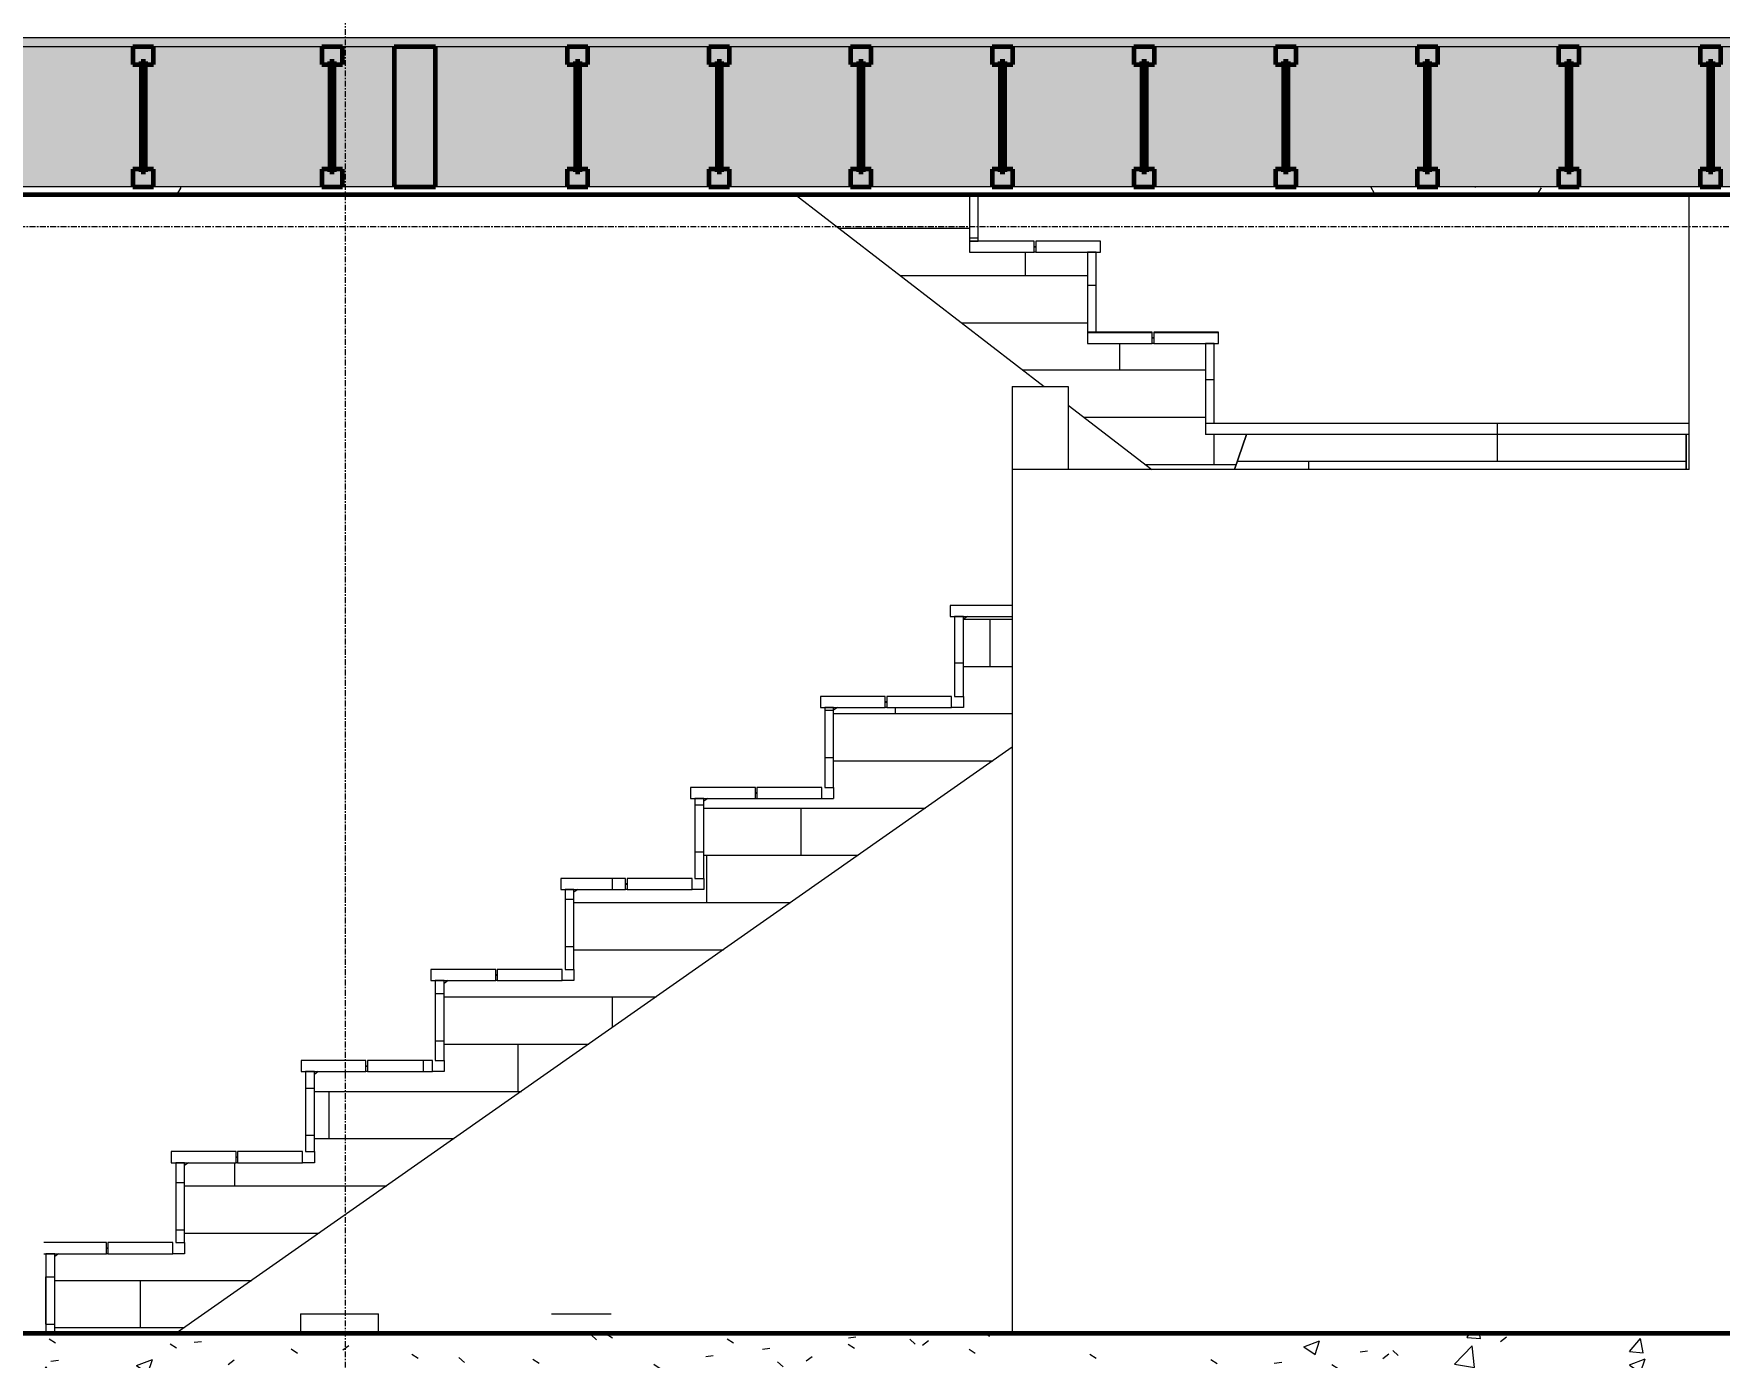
# Model space of a CAD drawing. Header units: inches. Extents: x -9046 to -7171, y -279 to 479.
# Drawn here: x -8653 to -8510.1, y -93.4 to 18.7 of the extents above; entities that cross this region are included whole.
import ezdxf

# ---------------------------------------------------------------- set-up
doc = ezdxf.new("R2010")
doc.units = ezdxf.units.IN
doc.header["$MEASUREMENT"] = 0
doc.linetypes.add('Grid Line 1_2_', pattern=[0.875, 0.5, -0.125, 0.125, -0.125])
for name, color, linetype, lineweight in [('A-FLOR-1', 192, 'Continuous', 60), ('A-FLOR-LEVL-1', 51, 'Grid Line 1_2_', 9), ('A-FLOR-MCUT', 51, 'Continuous', 18), ('A-FLOR-PATT-1', 8, 'Continuous', 9), ('G-ANNO-DIMS', 111, 'Continuous', 9), ('I-WALL', 2, 'Continuous', 18), ('P-PIPE', 3, 'Continuous', 9), ('S-BEAM', 12, 'Continuous', 9), ('S-BEAM-1', 12, 'Continuous', 60), ('S-FNDN-1', 32, 'Continuous', 60), ('S-GRID-1', 1, 'Grid Line 1_2_', 9), ('S-STRS', 31, 'Continuous', 9)]:
    doc.layers.add(name, color=color, linetype=linetype, lineweight=lineweight)
doc.styles.add('Arial_B', font='arialbd.ttf', dxfattribs={"height": 4.642857})
pattern_1 = [(0, (-8552.944, -13.466), (0, 4), []), (90, (-8552.944, -13.466), (-8, 8), [4, -28]), (90, (-8536.944, -9.466), (-8, 8), [4, -28])]
pattern_2 = [(0, (-8552.944, -90.575), (0, 4), []), (90, (-8552.944, -90.575), (-8, 8), [4, -28]), (90, (-8536.944, -86.575), (-8, 8), [4, -28])]
pattern_3 = [(0, (-8651.944, -90.575), (0, 4), []), (90, (-8651.944, -90.575), (-8, 8), [4, -28]), (90, (-8635.944, -86.575), (-8, 8), [4, -28])]

# ---------------------------------------------------------------- blocks, each defined once
blk = doc.blocks.new('LVL-Laminated Veneer Lumber - _2_-1 3_4_ x 11 7_8_ LVL-2342848-BUILDING SECTION - EAST_WEST - LOOKING SOUTH')
at = {"layer": 'S-BEAM-1'}
for p, q in [((-8618.93, 17.62), (-8622.43, 17.62)), ((-8622.43, 17.62), (-8622.43, 5.75)), ((-8618.93, 5.75), (-8618.93, 17.62)), ((-8622.43, 5.75), (-8618.93, 5.75))]:
    blk.add_line(p, q, dxfattribs=at)
blk = doc.blocks.new('Plywood Web Joist - 11 7_8_ TJI110 _ 16_ O_C_-2356543-BUILDING SECTION - EAST_WEST - LOOKING SOUTH')
at = {"layer": 'S-BEAM-1'}
for p, q in [((-8674.82, 17.62), (-8676.57, 17.62)), ((-8676.57, 17.62), (-8676.57, 16.12)), ((-8674.82, 16.12), (-8674.82, 17.62)), ((-8676.57, 16.12), (-8675.88, 16.12)), ((-8675.88, 16.12), (-8675.88, 16.37)), ((-8675.88, 16.37), (-8675.51, 16.37)), ((-8675.51, 16.37), (-8675.88, 16.37)), ((-8675.88, 16.37), (-8675.88, 7.03)), ((-8675.51, 16.37), (-8675.51, 16.12)), ((-8675.51, 7.03), (-8675.51, 16.37)), ((-8675.51, 16.12), (-8674.82, 16.12)), ((-8675.88, 7.25), (-8676.57, 7.25)), ((-8676.57, 7.25), (-8676.57, 5.75)), ((-8675.88, 7.03), (-8675.88, 7.25)), ((-8674.82, 7.25), (-8675.51, 7.25)), ((-8675.51, 7.25), (-8675.51, 7.03)), ((-8674.82, 5.75), (-8674.82, 7.25)), ((-8676.57, 5.75), (-8674.82, 5.75)), ((-8675.51, 7.03), (-8675.88, 7.03)), ((-8675.88, 7.03), (-8675.51, 7.03))]:
    blk.add_line(p, q, dxfattribs=at)
blk = doc.blocks.new('Plywood Web Joist - 11 7_8_ TJI110 _ 16_ O_C_-2133274-BUILDING SECTION - EAST_WEST - LOOKING SOUTH')
at = {"layer": 'S-BEAM-1'}
for p, q in [((-8626.82, 17.62), (-8628.57, 17.62)), ((-8628.57, 17.62), (-8628.57, 16.12)), ((-8626.82, 16.12), (-8626.82, 17.62)), ((-8628.57, 16.12), (-8627.88, 16.12)), ((-8627.88, 16.12), (-8627.88, 16.37)), ((-8627.88, 16.37), (-8627.51, 16.37)), ((-8627.51, 16.37), (-8627.88, 16.37)), ((-8627.88, 16.37), (-8627.88, 7.03)), ((-8627.51, 16.37), (-8627.51, 16.12)), ((-8627.51, 7.03), (-8627.51, 16.37)), ((-8627.51, 16.12), (-8626.82, 16.12)), ((-8627.88, 7.25), (-8628.57, 7.25)), ((-8628.57, 7.25), (-8628.57, 5.75)), ((-8627.88, 7.03), (-8627.88, 7.25)), ((-8626.82, 7.25), (-8627.51, 7.25)), ((-8627.51, 7.25), (-8627.51, 7.03)), ((-8626.82, 5.75), (-8626.82, 7.25)), ((-8628.57, 5.75), (-8626.82, 5.75)), ((-8627.51, 7.03), (-8627.88, 7.03)), ((-8627.88, 7.03), (-8627.51, 7.03))]:
    blk.add_line(p, q, dxfattribs=at)
blk = doc.blocks.new('Plywood Web Joist - 11 7_8_ TJI560 _ 12_ O_C_-2380590-BUILDING SECTION - EAST_WEST - LOOKING SOUTH')
at = {"layer": 'S-BEAM-1'}
for p, q in [((-8606.01, 17.62), (-8607.76, 17.62)), ((-8607.76, 17.62), (-8607.76, 16.12)), ((-8606.01, 16.12), (-8606.01, 17.62)), ((-8607.76, 16.12), (-8607.07, 16.12)), ((-8607.07, 16.12), (-8607.07, 16.37)), ((-8607.07, 16.37), (-8606.69, 16.37)), ((-8606.69, 16.37), (-8607.07, 16.37)), ((-8607.07, 16.37), (-8607.07, 7.03)), ((-8606.69, 16.37), (-8606.69, 16.12)), ((-8606.69, 7.03), (-8606.69, 16.37)), ((-8606.69, 16.12), (-8606.01, 16.12)), ((-8607.07, 7.25), (-8607.76, 7.25)), ((-8607.76, 7.25), (-8607.76, 5.75)), ((-8607.07, 7.03), (-8607.07, 7.25)), ((-8606.01, 7.25), (-8606.69, 7.25)), ((-8606.69, 7.25), (-8606.69, 7.03)), ((-8606.01, 5.75), (-8606.01, 7.25)), ((-8607.76, 5.75), (-8606.01, 5.75)), ((-8606.69, 7.03), (-8607.07, 7.03)), ((-8607.07, 7.03), (-8606.69, 7.03))]:
    blk.add_line(p, q, dxfattribs=at)

msp = doc.modelspace()

# ---------------------------------------------------------------- hatches: boundary and pattern name
at = {"layer": 'A-FLOR-PATT-1'}
h = msp.add_hatch(dxfattribs=at)
h.set_pattern_fill('FP_9', color=256, style=0, pattern_type=2)
h.set_pattern_definition([(0, (-8599.04, 127.346), (0, 2.399), []), (315, (-8599.04, 127.346), (2.398506, 0), [3.393, -3.393]), (45, (-8599.04, 127.346), (2.398506, 0), [3.393, -3.393])])
h.paths.add_polyline_path([(-8541.59432, 17.625), (-8400.56938, 17.625), (-8400.56938, 18.375), (-8692.56938, 18.375), (-8692.56938, 17.625), (-8560.10663, 17.625)], flags=0)
h = msp.add_hatch(dxfattribs=at)
h.set_pattern_fill('FP_10', color=256, style=0, pattern_type=2)
h.set_pattern_definition([(161.57, (-8598.8, 127.586), (-1.9204512, 0.0001504), [0, -13.661, 1.517, 0]), (18.43, (-8599.28, 127.586), (-1.9204512, -0.0001504), [0, -13.661, 1.517, 0]), (108.43, (-8598.8, 127.586), (0.959969, -4.8007366), [4.553, -10.625]), (71.57, (-8599.28, 127.586), (0.959969, 4.8007366), [4.553, -10.625])])
h.paths.add_polyline_path([(-8692.56938, 5.75), (-8400.56938, 5.75), (-8400.56938, 17.625), (-8692.56938, 17.625), (-8692.56938, 10.25653)], flags=0)
h = msp.add_hatch(dxfattribs=at)
h.set_pattern_fill('FP_2', color=256, style=0, pattern_type=2)
h.set_pattern_definition([(0, (-8599.04, 127.346), (15.36, 3.84), [0.634, -10.886, 0.634, -10.886, -61.44]), (0, (-8599.04, 127.346), (15.36, 3.84), [-23.04, 0.634, -22.406, 0.634, -10.886, -26.88]), (0, (-8599.04, 127.346), (15.36, 3.84), [-57.6, 0.634, -7.046, 0.634, -18.566]), (120, (-8593.28, 129.266), (-11.00554, 11.38215), [0.634, -10.886, 0.634, -10.886, -61.44]), (120, (-8593.28, 129.266), (-11.00554, 11.38215), [-23.04, 0.634, -22.406, 0.634, -10.886, -26.88]), (120, (-8593.28, 129.266), (-11.00554, 11.38215), [-57.6, 0.634, -7.046, 0.634, -18.566]), (240, (-8591.36, 136.946), (-4.35446, -15.22215), [0.634, -10.886, 0.634, -10.886, -61.44]), (240, (-8591.36, 136.946), (-4.35446, -15.22215), [-23.04, 0.634, -22.406, 0.634, -10.886, -26.88]), (240, (-8591.36, 136.946), (-4.35446, -15.22215), [-57.6, 0.634, -7.046, 0.634, -18.566])])
h.paths.add_polyline_path([(-8692.56938, 5.125), (-8414.94438, 5.125), (-8414.94438, 5.75), (-8692.56938, 5.75), (-8692.56938, 5.54801)], flags=0)
h.paths.add_polyline_path([(-8407.31938, 5.125), (-8407.31938, 5.75), (-8410.56938, 5.75), (-8410.56938, 5.125)], flags=0)
h = msp.add_hatch(dxfattribs=at)
h.set_pattern_fill('FP_1', color=256, style=0, pattern_type=2)
h.set_pattern_definition([(50, (-8599.04, 127.346), (13.77135, -1.20496), [1.44, -15.84]), (355, (-8599.04, 127.346), (-2.6644, 14.4422), [1.152, -12.672]), (100.451, (-8597.893, 127.245), (11.1071, 13.23737), [1.224, -13.462]), (46.184, (-8599.04, 131.186), (20.4913, -3.17785), [2.16, -23.76]), (96.636, (-8597.333, 130.921), (17.9459, 18.7032), [1.836, -20.193]), (351.184, (-8599.04, 131.186), (17.9454, 18.7026), [1.728, -19.008]), (21, (-8597.12, 130.226), (11.4605, -7.73037), [1.44, -15.84]), (326, (-8597.12, 130.226), (4.67135, 13.92315), [1.152, -12.672]), (71.451, (-8596.165, 129.582), (16.1321, 6.19284), [1.224, -13.462]), (37.5, (-8599.04, 127.346), (0.23312, 6.39175), [0.634, -11.885, 0.634, -12.23, -12.72]), (37.5, (-8599.04, 127.346), (0.23312, 6.39175), [-25.382, 0.634, -12.086]), (7.5, (-8599.04, 127.346), (5.05073, 7.57304), [0.634, -6.701, 0.634, -11.597, -4.848]), (7.5, (-8599.04, 127.346), (5.05073, 7.57304), [-19.565, 0.634, -4.214]), (327.5, (-8603.322, 127.346), (10.24958, -0.43289), [0.634, -4.166, 0.634, -14.342, -19.872]), (327.5, (-8603.322, 127.346), (10.24958, -0.43289), [-19.776, 0.634, -19.238]), (317.5, (-8605.242, 127.346), (11.1974, 1.92214), [0.634, -5.606, 0.634, -9.312, -14.112]), (317.5, (-8605.242, 127.346), (11.1974, 1.92214), [-16.186, 0.634, -13.478])])
h.paths.add_polyline_path([(-8410.56938, -95.375), (-8410.56938, -91.375), (-8692.81938, -91.375), (-8692.81938, -95.375), (-8486.05742, -95.375)], flags=0)
at = {"layer": 'S-STRS'}
h = msp.add_hatch(dxfattribs=at)
h.set_pattern_fill('FP_25', color=256, style=0, pattern_type=2)
h.set_pattern_definition([(0, (-8552.944, -5.755), (0, 4), []), (90, (-8552.944, -5.755), (-8, 8), [4, -28]), (90, (-8536.944, -1.755), (-8, 8), [4, -28])])
h.paths.add_polyline_path([(-8558.24389, -18.17062), (-8551.22433, -18.17062), (-8550.21441, -15.20703), (-8553.69438, -15.20703), (-8553.69438, -7.49609), (-8563.69438, -7.49609), (-8563.69438, 0.21484), (-8573.69438, 0.21484), (-8573.69438, 5.125), (-8588.45503, 5.125), (-8567.35967, -11.1415), (-8565.31231, -11.1415), (-8565.31231, -12.72021), (-8558.47216, -17.9946)], flags=0)
h.paths.add_polyline_path([(-8596.61063, 21.125), (-8593.69438, 21.125), (-8593.69438, 23.34766), (-8601.8057, 23.34766), (-8601.8057, 21.125), (-8597.13123, 21.125)], flags=0)
h = msp.add_hatch(dxfattribs=at)
h.set_pattern_fill('FP_28', color=256, style=0, pattern_type=2)
h.set_pattern_definition(pattern_2)
h.paths.add_polyline_path([(-8572.94438, 1.15625), (-8572.94438, 5.125), (-8573.69438, 5.125), (-8573.69438, 1.15625)], flags=0)
h = msp.add_hatch(dxfattribs=at)
h.set_pattern_fill('FP_28', color=256, style=0, pattern_type=2)
h.set_pattern_definition(pattern_2)
h.paths.add_polyline_path([(-8562.94438, -6.55469), (-8562.94438, 0.21484), (-8563.69438, 0.21484), (-8563.69438, -6.55469)], flags=0)
h = msp.add_hatch(dxfattribs=at)
h.set_pattern_fill('FP_28', color=256, style=0, pattern_type=2)
h.set_pattern_definition(pattern_2)
h.paths.add_polyline_path([(-8560.10663, -7.49609), (-8558.19438, -7.49609), (-8558.19438, -7.03333), (-8558.06938, -7.03333), (-8558.06938, -7.49609), (-8552.56938, -7.49609), (-8552.56938, -6.55469), (-8558.06938, -6.55469), (-8558.06938, -7.01745), (-8558.19438, -7.01745), (-8558.19438, -6.55469), (-8563.69438, -6.55469), (-8563.69438, -7.49609)], flags=0)
h = msp.add_hatch(dxfattribs=at)
h.set_pattern_fill('FP_28', color=256, style=0, pattern_type=2)
h.set_pattern_definition(pattern_2)
h.paths.add_polyline_path([(-8552.94438, -14.26562), (-8552.94438, -7.49609), (-8553.69438, -7.49609), (-8553.69438, -14.26562)], flags=0)
h = msp.add_hatch(dxfattribs=at)
h.set_pattern_fill('FP_26', color=256, style=0, pattern_type=2)
h.set_pattern_definition(pattern_1)
h.paths.add_polyline_path([(-8512.69438, -15.20703), (-8512.69438, -14.26562), (-8552.94438, -14.26562), (-8552.94438, -15.20703), (-8523.08202, -15.20703)], flags=0)
h = msp.add_hatch(dxfattribs=at)
h.set_pattern_fill('FP_26', color=256, style=0, pattern_type=2)
h.set_pattern_definition(pattern_1)
h.paths.add_polyline_path([(-8523.08202, -18.17062), (-8512.94438, -18.17062), (-8512.94438, -15.20703), (-8550.21441, -15.20703), (-8551.22433, -18.17062), (-8541.59432, -18.17062)], flags=0)
h = msp.add_hatch(dxfattribs=at)
h.set_pattern_fill('FP_27', color=256, style=0, pattern_type=2)
h.set_pattern_definition([(0, (-8651.944, -82.864), (0, 4), []), (90, (-8651.944, -82.864), (-8, 8), [4, -28]), (90, (-8635.944, -78.864), (-8, 8), [4, -28])])
h.paths.add_polyline_path([(-8640.92299, -91.375), (-8570.06231, -41.70207), (-8570.06231, -30.62891), (-8573.86495, -30.62891), (-8574.19438, -30.85983), (-8574.19438, -38.33984), (-8584.86495, -38.33984), (-8585.19438, -38.57077), (-8585.19438, -46.05078), (-8595.86495, -46.05078), (-8596.19438, -46.28171), (-8596.19438, -53.76172), (-8606.86495, -53.76172), (-8607.19438, -53.99265), (-8607.19438, -61.47266), (-8617.86495, -61.47266), (-8618.19438, -61.70358), (-8618.19438, -69.18359), (-8628.86495, -69.18359), (-8629.19438, -69.41452), (-8629.19438, -76.89453), (-8639.86495, -76.89453), (-8640.19438, -77.12546), (-8640.19438, -84.60547), (-8650.86495, -84.60547), (-8651.19438, -84.8364), (-8651.19438, -91.375), (-8643.41199, -91.375)], flags=0)
h = msp.add_hatch(dxfattribs=at)
h.set_pattern_fill('FP_29', color=256, style=0, pattern_type=2)
h.set_pattern_definition(pattern_3)
h.paths.add_polyline_path([(-8574.19438, -37.39844), (-8574.19438, -30.62891), (-8574.94438, -30.62891), (-8574.94438, -37.39844)], flags=0)
h = msp.add_hatch(dxfattribs=at)
h.set_pattern_fill('FP_29', color=256, style=0, pattern_type=2)
h.set_pattern_definition(pattern_3)
h.paths.add_polyline_path([(-8585.19438, -45.10937), (-8585.19438, -38.33984), (-8585.94438, -38.33984), (-8585.94438, -45.10937)], flags=0)
h = msp.add_hatch(dxfattribs=at)
h.set_pattern_fill('FP_29', color=256, style=0, pattern_type=2)
h.set_pattern_definition(pattern_3)
h.paths.add_polyline_path([(-8596.19438, -52.82031), (-8596.19438, -46.05078), (-8596.94438, -46.05078), (-8596.94438, -52.82031)], flags=0)
h = msp.add_hatch(dxfattribs=at)
h.set_pattern_fill('FP_29', color=256, style=0, pattern_type=2)
h.set_pattern_definition(pattern_3)
h.paths.add_polyline_path([(-8602.81938, -53.76172), (-8602.81938, -53.29895), (-8602.69438, -53.29895), (-8602.69438, -53.76172), (-8597.19438, -53.76172), (-8597.19438, -52.82031), (-8602.69438, -52.82031), (-8602.69438, -53.28308), (-8602.81938, -53.28308), (-8602.81938, -52.82031), (-8608.31938, -52.82031), (-8608.31938, -53.76172)], flags=0)
h = msp.add_hatch(dxfattribs=at)
h.set_pattern_fill('FP_29', color=256, style=0, pattern_type=2)
h.set_pattern_definition(pattern_3)
h.paths.add_polyline_path([(-8607.19438, -60.53125), (-8607.19438, -53.76172), (-8607.94438, -53.76172), (-8607.94438, -60.53125)], flags=0)
h = msp.add_hatch(dxfattribs=at)
h.set_pattern_fill('FP_29', color=256, style=0, pattern_type=2)
h.set_pattern_definition(pattern_3)
h.paths.add_polyline_path([(-8618.19438, -68.24219), (-8618.19438, -61.47266), (-8618.94438, -61.47266), (-8618.94438, -68.24219)], flags=0)
h = msp.add_hatch(dxfattribs=at)
h.set_pattern_fill('FP_29', color=256, style=0, pattern_type=2)
h.set_pattern_definition(pattern_3)
h.paths.add_polyline_path([(-8624.69438, -69.18359), (-8619.19438, -69.18359), (-8619.19438, -68.24219), (-8624.69438, -68.24219), (-8624.69438, -68.70495), (-8624.81938, -68.70495), (-8624.81938, -68.24219), (-8630.31938, -68.24219), (-8630.31938, -69.18359), (-8624.81938, -69.18359), (-8624.81938, -68.72083), (-8624.69438, -68.72083)], flags=0)
h = msp.add_hatch(dxfattribs=at)
h.set_pattern_fill('FP_29', color=256, style=0, pattern_type=2)
h.set_pattern_definition(pattern_3)
h.paths.add_polyline_path([(-8629.19438, -75.95312), (-8629.19438, -69.18359), (-8629.94438, -69.18359), (-8629.94438, -75.95312)], flags=0)
h = msp.add_hatch(dxfattribs=at)
h.set_pattern_fill('FP_29', color=256, style=0, pattern_type=2)
h.set_pattern_definition(pattern_3)
h.paths.add_polyline_path([(-8640.19438, -83.66406), (-8640.19438, -76.89453), (-8640.94438, -76.89453), (-8640.94438, -83.66406)], flags=0)
h = msp.add_hatch(dxfattribs=at)
h.set_pattern_fill('FP_29', color=256, style=0, pattern_type=2)
h.set_pattern_definition(pattern_3)
h.paths.add_polyline_path([(-8651.19438, -91.375), (-8651.19438, -84.60547), (-8651.94438, -84.60547), (-8651.94438, -91.375)], flags=0)

# ---------------------------------------------------------------- linework, layer by layer
at = {"layer": 'A-FLOR-1'}
msp.add_line((-8692.56938, 5.125), (-8414.94438, 5.125), dxfattribs=at)
at = {"layer": 'A-FLOR-LEVL-1'}
for p, q in [((-8237.20435, 18.375), (-9030.84431, 18.375)), ((-8237.20435, 2.375), (-9030.84431, 2.375)), ((-8237.20435, -91.375), (-9030.84431, -91.375))]:
    msp.add_line(p, q, dxfattribs=at)
at = {"layer": 'A-FLOR-MCUT'}
for p, q in [((-8406.56938, 18.375), (-8692.56938, 18.375)), ((-8400.56938, 17.625), (-8692.56938, 17.625)), ((-8407.31938, 5.75), (-8688.19438, 5.75))]:
    msp.add_line(p, q, dxfattribs=at)
at = {"layer": 'I-WALL'}
for p, q in [((-8512.69438, -18.17062), (-8512.69438, 5.125)), ((-8570.06231, -11.1415), (-8570.06231, -91.375)), ((-8570.06231, -11.1415), (-8565.31231, -11.1415)), ((-8565.31231, -11.1415), (-8565.31231, -18.17062)), ((-8512.69438, -18.17062), (-8570.06231, -18.17062)), ((-8570.06231, -41.70207), (-8640.92299, -91.375))]:
    msp.add_line(p, q, dxfattribs=at)
at = {"layer": 'P-PIPE'}
for p, q in [((-8630.38188, -89.70591), (-8630.38188, -91.375)), ((-8630.38188, -89.70591), (-8623.75688, -89.70591)), ((-8623.75688, -91.375), (-8623.75688, -89.70591)), ((-8609.09763, -89.70591), (-8604.04114, -89.70591))]:
    msp.add_line(p, q, dxfattribs=at)
at = {"layer": 'S-FNDN-1'}
msp.add_line((-8414.94438, -91.375), (-8692.81938, -91.375), dxfattribs=at)
at = {"layer": 'S-GRID-1'}
msp.add_line((-8626.56938, -194), (-8626.56938, 454.14485), dxfattribs=at)
at = {"layer": 'S-STRS'}
for p, q in [((-8588.45503, 5.125), (-8567.35967, -11.1415)), ((-8573.69438, 5.125), (-8573.69438, 1.15625)), ((-8572.94438, 1.15625), (-8572.94438, 5.125)), ((-8568.19438, 1.15625), (-8573.69438, 1.15625)), ((-8573.69438, 1.15625), (-8573.69438, 0.21484)), ((-8573.69438, 1.15625), (-8572.94438, 1.15625)), ((-8573.69438, 0.21484), (-8568.19438, 0.21484)), ((-8568.19438, 0.69348), (-8568.19438, 1.15625)), ((-8568.06938, 0.69348), (-8568.19438, 0.69348)), ((-8568.19438, 0.21484), (-8568.19438, 0.67761)), ((-8568.19438, 0.67761), (-8568.06938, 0.67761)), ((-8568.06938, 0.21484), (-8568.19438, 0.21484)), ((-8562.56938, 1.15625), (-8568.06938, 1.15625)), ((-8568.06938, 1.15625), (-8568.06938, 0.69348)), ((-8568.06938, 0.67761), (-8568.06938, 0.21484)), ((-8568.06938, 0.21484), (-8562.56938, 0.21484)), ((-8562.94438, 0.21484), (-8563.69438, 0.21484)), ((-8563.69438, 0.21484), (-8563.69438, -6.55469)), ((-8562.94438, -6.55469), (-8562.94438, 0.21484)), ((-8562.56938, 0.21484), (-8562.56938, 1.15625)), ((-8558.19438, -6.55469), (-8563.69438, -6.55469)), ((-8563.69438, -6.55469), (-8563.69438, -7.49609)), ((-8563.69438, -6.55469), (-8562.94438, -6.55469)), ((-8558.19438, -7.01745), (-8558.19438, -6.55469)), ((-8558.06938, -7.01745), (-8558.19438, -7.01745)), ((-8558.19438, -7.49609), (-8558.19438, -7.03333)), ((-8558.19438, -7.03333), (-8558.06938, -7.03333)), ((-8552.56938, -6.55469), (-8558.06938, -6.55469)), ((-8558.06938, -6.55469), (-8558.06938, -7.01745)), ((-8558.06938, -7.03333), (-8558.06938, -7.49609)), ((-8552.56938, -7.49609), (-8552.56938, -6.55469)), ((-8563.69438, -7.49609), (-8558.19438, -7.49609)), ((-8558.06938, -7.49609), (-8558.19438, -7.49609)), ((-8558.06938, -7.49609), (-8552.56938, -7.49609)), ((-8552.94438, -7.49609), (-8553.69438, -7.49609)), ((-8553.69438, -7.49609), (-8553.69438, -14.26562)), ((-8552.94438, -14.26562), (-8552.94438, -7.49609)), ((-8565.31231, -12.72021), (-8558.24389, -18.17062)), ((-8553.69438, -14.26562), (-8552.94438, -14.26562)), ((-8553.69438, -14.26562), (-8553.69438, -15.20703)), ((-8553.69438, -14.26562), (-8552.94438, -14.26562)), ((-8552.94438, -14.26562), (-8512.69438, -14.26562)), ((-8552.94438, -15.20703), (-8553.69438, -15.20703)), ((-8512.69438, -15.20703), (-8552.94438, -15.20703)), ((-8551.22433, -18.17062), (-8550.21441, -15.20703)), ((-8550.21441, -15.20703), (-8551.22433, -18.17062)), ((-8512.94438, -15.20703), (-8512.94438, -18.17062)), ((-8512.94438, -18.17062), (-8512.94438, -15.20703)), ((-8570.06231, -29.6875), (-8575.31938, -29.6875)), ((-8575.31938, -29.6875), (-8575.31938, -30.62891)), ((-8575.31938, -30.62891), (-8570.06231, -30.62891)), ((-8574.94438, -30.62891), (-8574.94438, -37.39844)), ((-8574.19438, -30.62891), (-8574.94438, -30.62891)), ((-8573.86495, -30.62891), (-8574.19438, -30.85983)), ((-8574.19438, -37.39844), (-8574.19438, -30.62891)), ((-8580.81938, -37.39844), (-8586.31938, -37.39844)), ((-8586.31938, -37.39844), (-8586.31938, -38.33984)), ((-8586.31938, -38.33984), (-8580.81938, -38.33984)), ((-8585.94438, -38.33984), (-8585.94438, -45.10937)), ((-8585.19438, -38.33984), (-8585.94438, -38.33984)), ((-8584.86495, -38.33984), (-8585.19438, -38.57077)), ((-8585.19438, -45.10937), (-8585.19438, -38.33984)), ((-8580.81938, -37.8612), (-8580.81938, -37.39844)), ((-8580.69438, -37.8612), (-8580.81938, -37.8612)), ((-8580.81938, -38.33984), (-8580.81938, -37.87708)), ((-8580.81938, -37.87708), (-8580.69438, -37.87708)), ((-8580.69438, -38.33984), (-8580.81938, -38.33984)), ((-8575.19438, -37.39844), (-8580.69438, -37.39844)), ((-8580.69438, -37.39844), (-8580.69438, -37.8612)), ((-8580.69438, -37.87708), (-8580.69438, -38.33984)), ((-8580.69438, -38.33984), (-8575.19438, -38.33984)), ((-8575.19438, -38.33984), (-8575.19438, -37.39844)), ((-8574.19438, -38.33984), (-8575.19438, -38.33984)), ((-8574.94438, -37.39844), (-8574.19438, -37.39844)), ((-8574.19438, -37.39844), (-8574.19438, -38.33984)), ((-8591.81938, -45.10937), (-8597.31938, -45.10937)), ((-8597.31938, -45.10937), (-8597.31938, -46.05078)), ((-8591.81938, -45.57214), (-8591.81938, -45.10937)), ((-8591.69438, -45.57214), (-8591.81938, -45.57214)), ((-8591.81938, -46.05078), (-8591.81938, -45.58801)), ((-8591.81938, -45.58801), (-8591.69438, -45.58801)), ((-8586.19438, -45.10937), (-8591.69438, -45.10937)), ((-8591.69438, -45.10937), (-8591.69438, -45.57214)), ((-8591.69438, -45.58801), (-8591.69438, -46.05078)), ((-8586.19438, -46.05078), (-8586.19438, -45.10937)), ((-8585.94438, -45.10937), (-8585.19438, -45.10937)), ((-8585.19438, -45.10937), (-8585.19438, -46.05078)), ((-8597.31938, -46.05078), (-8591.81938, -46.05078)), ((-8596.94438, -46.05078), (-8596.94438, -52.82031)), ((-8596.19438, -46.05078), (-8596.94438, -46.05078)), ((-8595.86495, -46.05078), (-8596.19438, -46.28171)), ((-8596.19438, -52.82031), (-8596.19438, -46.05078)), ((-8591.81938, -46.05078), (-8591.69438, -46.05078)), ((-8591.69438, -46.05078), (-8586.19438, -46.05078)), ((-8586.19438, -46.05078), (-8585.19438, -46.05078)), ((-8602.81938, -52.82031), (-8608.31938, -52.82031)), ((-8608.31938, -52.82031), (-8608.31938, -53.76172)), ((-8602.81938, -53.28308), (-8602.81938, -52.82031)), ((-8597.19438, -52.82031), (-8602.69438, -52.82031)), ((-8602.69438, -52.82031), (-8602.69438, -53.28308)), ((-8597.19438, -53.76172), (-8597.19438, -52.82031)), ((-8596.94438, -52.82031), (-8596.19438, -52.82031)), ((-8596.19438, -52.82031), (-8596.19438, -53.76172)), ((-8608.31938, -53.76172), (-8602.81938, -53.76172)), ((-8607.94438, -53.76172), (-8607.94438, -60.53125)), ((-8607.19438, -53.76172), (-8607.94438, -53.76172)), ((-8606.86495, -53.76172), (-8607.19438, -53.99265)), ((-8607.19438, -60.53125), (-8607.19438, -53.76172)), ((-8602.69438, -53.28308), (-8602.81938, -53.28308)), ((-8602.81938, -53.76172), (-8602.81938, -53.29895)), ((-8602.81938, -53.29895), (-8602.69438, -53.29895)), ((-8602.69438, -53.76172), (-8602.81938, -53.76172)), ((-8602.69438, -53.29895), (-8602.69438, -53.76172)), ((-8602.69438, -53.76172), (-8597.19438, -53.76172)), ((-8596.19438, -53.76172), (-8597.19438, -53.76172)), ((-8613.81938, -60.53125), (-8619.31938, -60.53125)), ((-8619.31938, -60.53125), (-8619.31938, -61.47266)), ((-8613.81938, -60.99402), (-8613.81938, -60.53125)), ((-8613.69438, -60.99402), (-8613.81938, -60.99402)), ((-8613.81938, -61.47266), (-8613.81938, -61.00989)), ((-8613.81938, -61.00989), (-8613.69438, -61.00989)), ((-8608.19438, -60.53125), (-8613.69438, -60.53125)), ((-8613.69438, -60.53125), (-8613.69438, -60.99402)), ((-8613.69438, -61.00989), (-8613.69438, -61.47266)), ((-8608.19438, -61.47266), (-8608.19438, -60.53125)), ((-8607.94438, -60.53125), (-8607.19438, -60.53125)), ((-8607.19438, -60.53125), (-8607.19438, -61.47266)), ((-8619.31938, -61.47266), (-8613.81938, -61.47266)), ((-8618.94438, -61.47266), (-8618.94438, -68.24219)), ((-8618.19438, -61.47266), (-8618.94438, -61.47266)), ((-8617.86495, -61.47266), (-8618.19438, -61.70358)), ((-8618.19438, -68.24219), (-8618.19438, -61.47266)), ((-8613.69438, -61.47266), (-8613.81938, -61.47266)), ((-8613.69438, -61.47266), (-8608.19438, -61.47266)), ((-8607.19438, -61.47266), (-8608.19438, -61.47266)), ((-8624.81938, -68.24219), (-8630.31938, -68.24219)), ((-8630.31938, -68.24219), (-8630.31938, -69.18359)), ((-8624.81938, -68.70495), (-8624.81938, -68.24219)), ((-8619.19438, -68.24219), (-8624.69438, -68.24219)), ((-8624.69438, -68.24219), (-8624.69438, -68.70495)), ((-8619.19438, -69.18359), (-8619.19438, -68.24219)), ((-8618.94438, -68.24219), (-8618.19438, -68.24219)), ((-8618.19438, -68.24219), (-8618.19438, -69.18359)), ((-8630.31938, -69.18359), (-8624.81938, -69.18359)), ((-8629.94438, -69.18359), (-8629.94438, -75.95312)), ((-8629.19438, -69.18359), (-8629.94438, -69.18359)), ((-8628.86495, -69.18359), (-8629.19438, -69.41452)), ((-8629.19438, -75.95312), (-8629.19438, -69.18359)), ((-8624.69438, -68.70495), (-8624.81938, -68.70495)), ((-8624.81938, -69.18359), (-8624.81938, -68.72083)), ((-8624.81938, -68.72083), (-8624.69438, -68.72083)), ((-8624.69438, -69.18359), (-8624.81938, -69.18359)), ((-8624.69438, -68.72083), (-8624.69438, -69.18359)), ((-8624.69438, -69.18359), (-8619.19438, -69.18359)), ((-8618.19438, -69.18359), (-8619.19438, -69.18359)), ((-8635.81938, -75.95312), (-8641.31938, -75.95312)), ((-8641.31938, -75.95312), (-8641.31938, -76.89453)), ((-8641.31938, -76.89453), (-8635.81938, -76.89453)), ((-8640.94438, -76.89453), (-8640.94438, -83.66406)), ((-8640.19438, -76.89453), (-8640.94438, -76.89453)), ((-8639.86495, -76.89453), (-8640.19438, -77.12546)), ((-8640.19438, -83.66406), (-8640.19438, -76.89453)), ((-8635.81938, -76.41589), (-8635.81938, -75.95312)), ((-8635.69438, -76.41589), (-8635.81938, -76.41589)), ((-8635.81938, -76.89453), (-8635.81938, -76.43176)), ((-8635.81938, -76.43176), (-8635.69438, -76.43176)), ((-8635.69438, -76.89453), (-8635.81938, -76.89453)), ((-8630.19438, -75.95312), (-8635.69438, -75.95312)), ((-8635.69438, -75.95312), (-8635.69438, -76.41589)), ((-8635.69438, -76.43176), (-8635.69438, -76.89453)), ((-8635.69438, -76.89453), (-8630.19438, -76.89453)), ((-8630.19438, -76.89453), (-8630.19438, -75.95312)), ((-8629.19438, -76.89453), (-8630.19438, -76.89453)), ((-8629.94438, -75.95312), (-8629.19438, -75.95312)), ((-8629.19438, -75.95312), (-8629.19438, -76.89453)), ((-8646.81938, -83.66406), (-8652.31938, -83.66406)), ((-8652.31938, -83.66406), (-8652.31938, -84.60547)), ((-8646.81938, -84.12683), (-8646.81938, -83.66406)), ((-8646.69438, -84.12683), (-8646.81938, -84.12683)), ((-8646.81938, -84.60547), (-8646.81938, -84.1427)), ((-8646.81938, -84.1427), (-8646.69438, -84.1427)), ((-8641.19438, -83.66406), (-8646.69438, -83.66406)), ((-8646.69438, -83.66406), (-8646.69438, -84.12683)), ((-8646.69438, -84.1427), (-8646.69438, -84.60547)), ((-8641.19438, -84.60547), (-8641.19438, -83.66406)), ((-8640.94438, -83.66406), (-8640.19438, -83.66406)), ((-8640.19438, -83.66406), (-8640.19438, -84.60547)), ((-8652.31938, -84.60547), (-8646.81938, -84.60547)), ((-8651.94438, -84.60547), (-8651.94438, -91.375)), ((-8651.19438, -84.60547), (-8651.94438, -84.60547)), ((-8650.86495, -84.60547), (-8651.19438, -84.8364)), ((-8651.19438, -91.375), (-8651.19438, -84.60547)), ((-8646.69438, -84.60547), (-8646.81938, -84.60547)), ((-8646.69438, -84.60547), (-8641.19438, -84.60547)), ((-8640.19438, -84.60547), (-8641.19438, -84.60547))]:
    msp.add_line(p, q, dxfattribs=at)

# ---------------------------------------------------------------- block references
at = {"layer": 'S-BEAM'}
for name, p in [('Plywood Web Joist - 11 7_8_ TJI110 _ 16_ O_C_-2356543-BUILDING SECTION - EAST_WEST - LOOKING SOUTH', (32, 0)), ('Plywood Web Joist - 11 7_8_ TJI110 _ 16_ O_C_-2133274-BUILDING SECTION - EAST_WEST - LOOKING SOUTH', (0, 0)), ('LVL-Laminated Veneer Lumber - _2_-1 3_4_ x 11 7_8_ LVL-2342848-BUILDING SECTION - EAST_WEST - LOOKING SOUTH', (0, 0)), ('Plywood Web Joist - 11 7_8_ TJI560 _ 12_ O_C_-2380590-BUILDING SECTION - EAST_WEST - LOOKING SOUTH', (0, 0)), ('Plywood Web Joist - 11 7_8_ TJI560 _ 12_ O_C_-2380590-BUILDING SECTION - EAST_WEST - LOOKING SOUTH', (12, 0)), ('Plywood Web Joist - 11 7_8_ TJI560 _ 12_ O_C_-2380590-BUILDING SECTION - EAST_WEST - LOOKING SOUTH', (24, 0)), ('Plywood Web Joist - 11 7_8_ TJI560 _ 12_ O_C_-2380590-BUILDING SECTION - EAST_WEST - LOOKING SOUTH', (36, 0)), ('Plywood Web Joist - 11 7_8_ TJI560 _ 12_ O_C_-2380590-BUILDING SECTION - EAST_WEST - LOOKING SOUTH', (48, 0)), ('Plywood Web Joist - 11 7_8_ TJI560 _ 12_ O_C_-2380590-BUILDING SECTION - EAST_WEST - LOOKING SOUTH', (60, 0)), ('Plywood Web Joist - 11 7_8_ TJI560 _ 12_ O_C_-2380590-BUILDING SECTION - EAST_WEST - LOOKING SOUTH', (72, 0)), ('Plywood Web Joist - 11 7_8_ TJI560 _ 12_ O_C_-2380590-BUILDING SECTION - EAST_WEST - LOOKING SOUTH', (84, 0)), ('Plywood Web Joist - 11 7_8_ TJI560 _ 12_ O_C_-2380590-BUILDING SECTION - EAST_WEST - LOOKING SOUTH', (96, 0))]:
    msp.add_blockref(name, p, dxfattribs=at)

# ---------------------------------------------------------------- next in the draw order: texts
at = {"layer": 'G-ANNO-DIMS', "insert": (-8688.87264, -79.20175), "char_height": 4.6428571, "width": 35.5902439, "attachment_point": 1, "line_spacing_factor": 0.941778, "style": 'Arial_B', "bg_fill": 3, "box_fill_scale": 1.25, "bg_fill_color": 256, "bg_fill_true_color": 13158600, "bg_fill_transparency": 0}
msp.add_mtext('-7\' - 7 1/2"', dxfattribs=at)

doc.saveas('drawing.dxf')
